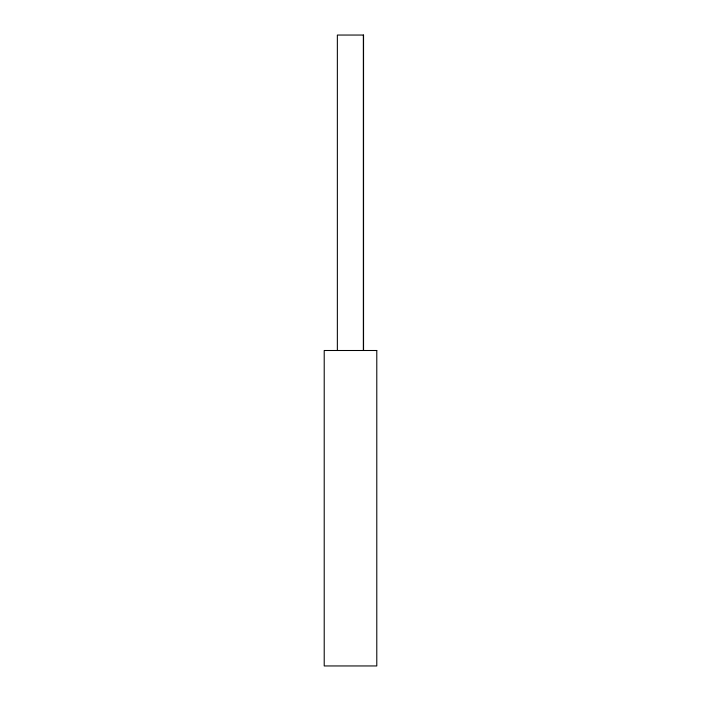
<?xml version="1.0" encoding="UTF-8"?>
<svg xmlns="http://www.w3.org/2000/svg" width="701" height="701" viewBox="0 0 701 701"><rect width="100%" height="100%" fill="white"/><g stroke="black" fill="none" stroke-linecap="round" stroke-linejoin="round"><path stroke-width="1.05" d="M363.547 350.5L363.547 35.05L337.356 35.05L337.356 350.5M363.355 35.05L363.355 350.5M376.787 350.5L324.212 350.5L324.212 665.95L376.787 665.95L376.787 350.5"/></g></svg>
